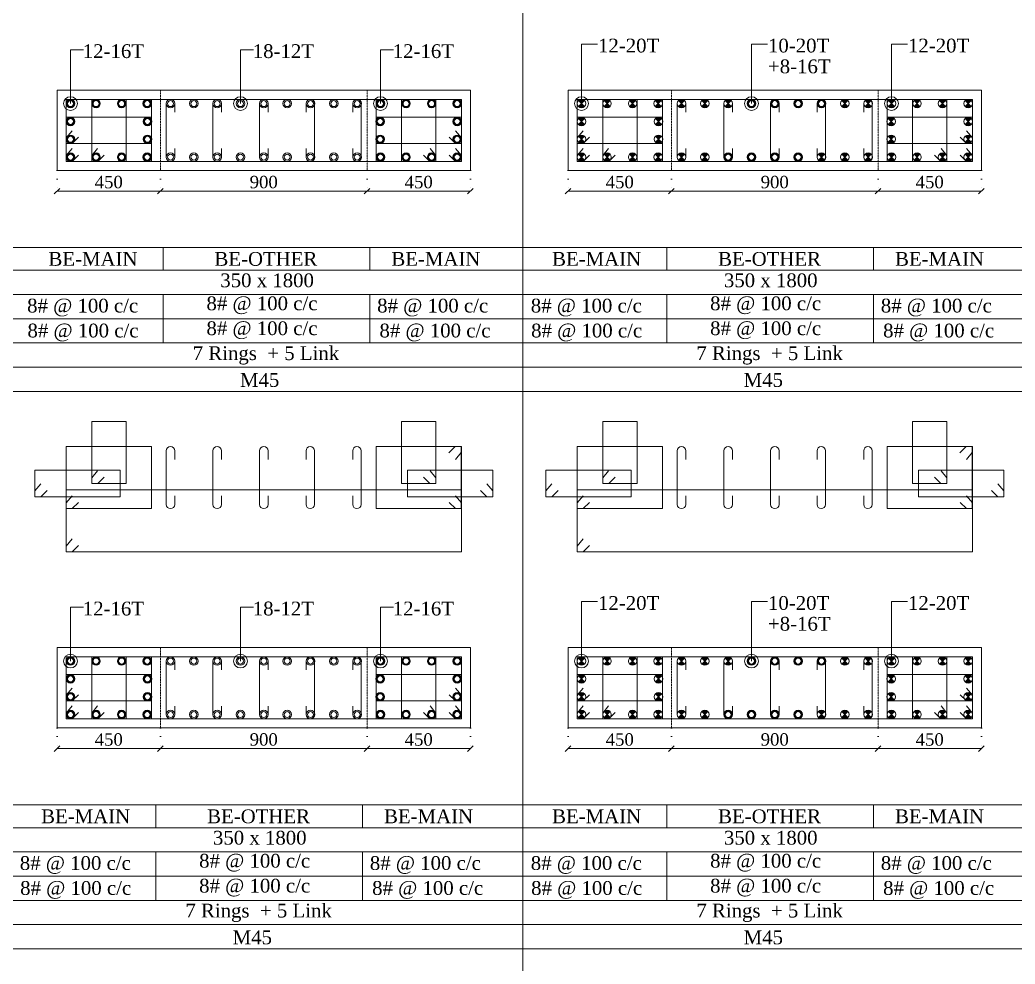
# Model space of a CAD drawing. Header units: millimetres. Extents: x 303 to 27724, y 300 to 68956.
# Drawn here: x 10179 to 14513, y 17900 to 22013 of the extents above; entities that cross this region are included whole.
import ezdxf

# ---------------------------------------------------------------- set-up
doc = ezdxf.new("R2010")
doc.units = ezdxf.units.MM
doc.linetypes.add('( Hidden )', pattern=[0.375, 0.25, -0.125])
doc.linetypes.add('DOT2', pattern=[0.125, 0, -0.125])
doc.layers.get('Defpoints').update_dxf_attribs({"lineweight": 0})
for name, color, linetype, lineweight in [('S-COL. STEEL DIA', 1, 'Continuous', 9), ('S-DIM FOOTING', 7, 'Continuous', 0), ('S-SECTION', 5, 'Continuous', 0), ('S-SECTION MARK', 7, 'Continuous', 0), ('S-SHEET', 7, 'Continuous', 0), ('S-STEEL', 1, 'Continuous', 9), ('S-STEEL-1', 1, 'Continuous', 0), ('S-STEEL-1 C.S.', 106, 'Continuous', 0), ('S-TEXT', 7, 'Continuous', 0)]:
    doc.layers.add(name, color=color, linetype=linetype, lineweight=lineweight)
doc.styles.add('AR', font='ARIALUNI.TTF', dxfattribs={"width": 0.8})
doc.styles.add('S-ROMANS', font='times.ttf')
doc.styles.add('TEXT', font='times.ttf')
doc.dimstyles.new('100', dxfattribs={"dimtxt": 180, "dimasz": 80, "dimexe": 0.18, "dimexo": 0.0625, "dimgap": 1, "dimtad": 1, "dimdec": 0, "dimzin": 0, "dimdsep": 46, "dimtxsty": 'AR', "dimblk": 'DOT', "dimcen": 0.09, "dimse1": 1, "dimse2": 1, "dimclrd": 50, "dimclrt": 256, "dimadec": 0, "dimazin": 0, "dimtfac": 1, "dimtdec": 0, "dimtix": 1, "dimtofl": 0, "dimtmove": 2, "dimatfit": 0, "dimfxl": 1, "dimtolj": 1, "dimtzin": 0, "dimlwd": -1, "dimarcsym": 0})
doc.dimstyles.new('SETU', dxfattribs={"dimtxt": 230, "dimasz": 0.2, "dimexe": 0.1, "dimexo": 0.1, "dimgap": 0.05, "dimtad": 1, "dimdec": 0, "dimzin": 0, "dimdsep": 46, "dimtxsty": 'TEXT', "dimblk": 'OBLIQUE', "dimcen": 0.09, "dimdle": 0.1, "dimclrd": 4, "dimclre": 256, "dimclrt": 256, "dimadec": 1, "dimazin": 0, "dimtfac": 1, "dimtdec": 0, "dimtix": 1, "dimtofl": 0, "dimtmove": 2, "dimatfit": 0, "dimfxl": 1, "dimtolj": 1, "dimtzin": 0, "dimlwd": -1, "dimlwe": -1, "dimarcsym": 1})

# ---------------------------------------------------------------- blocks, each defined once
blk = doc.blocks.new('*U4')
at = {"layer": 'S-COL. STEEL DIA'}
h = blk.add_hatch(color=256, dxfattribs=at)
h.dxf.hatch_style = 1
h.paths.add_polyline_path([(-18.5, 0, 1), (18.5, 0, 1)])
h.paths.add_polyline_path([(13, 0, -1), (-13, 0, -1)], flags=16)
at = {"layer": 'S-COL. STEEL DIA', "lineweight": 5}
for radius in [18.5, 13]:
    blk.add_circle((0, 0), radius, dxfattribs=at)
blk = doc.blocks.new('_Oblique')
at = {"color": 0, "linetype": 'ByBlock', "lineweight": -2}
blk.add_line((-0.5, -0.5), (0.5, 0.5), dxfattribs=at)
blk = doc.blocks.new('*D1716')
at = {"layer": 'Defpoints', "color": 0}
for p in [(10340.5, 18928.8), (10790.5, 18928.8), (10790.5, 18838.9)]:
    blk.add_point(p, dxfattribs=at)
at = {"layer": 'S-DIM FOOTING', "linetype": 'DOT2', "ltscale": 300}
for p, q in [((10340.5, 18928.7), (10340.5, 18838.8)), ((10790.5, 18928.7), (10790.5, 18838.8))]:
    blk.add_line(p, q, dxfattribs=at)
at = {"layer": 'S-DIM FOOTING', "ltscale": 300}
blk.add_line((10340.4, 18838.9), (10790.7, 18838.9), dxfattribs=at)
at = {"layer": 'S-DIM FOOTING', "linetype": 'ByBlock', "xscale": 24, "yscale": 24, "zscale": 24, "rotation": 180}
blk.add_blockref('_Oblique', (10340.5, 18838.9), dxfattribs=at)
at = {"layer": 'S-DIM FOOTING', "linetype": 'ByBlock', "xscale": 24, "yscale": 24, "zscale": 24}
blk.add_blockref('_Oblique', (10790.5, 18838.9), dxfattribs=at)
at = {"layer": 'S-DIM FOOTING', "insert": (10565.5, 18878.4), "char_height": 54, "attachment_point": 5, "style": 'TEXT'}
blk.add_mtext('\\A1;450', dxfattribs=at)
blk = doc.blocks.new('*D1717')
at = {"layer": 'Defpoints', "color": 0}
for p in [(10790.5, 18928.8), (11690.5, 18928.8), (11690.5, 18838.9)]:
    blk.add_point(p, dxfattribs=at)
at = {"layer": 'S-DIM FOOTING', "linetype": 'DOT2', "ltscale": 300}
for p, q in [((10790.5, 18928.7), (10790.5, 18838.8)), ((11690.5, 18928.7), (11690.5, 18838.8))]:
    blk.add_line(p, q, dxfattribs=at)
at = {"layer": 'S-DIM FOOTING', "ltscale": 300}
blk.add_line((10790.4, 18838.9), (11690.7, 18838.9), dxfattribs=at)
at = {"layer": 'S-DIM FOOTING', "linetype": 'ByBlock', "xscale": 24, "yscale": 24, "zscale": 24, "rotation": 180}
blk.add_blockref('_Oblique', (10790.5, 18838.9), dxfattribs=at)
at = {"layer": 'S-DIM FOOTING', "linetype": 'ByBlock', "xscale": 24, "yscale": 24, "zscale": 24}
blk.add_blockref('_Oblique', (11690.5, 18838.9), dxfattribs=at)
at = {"layer": 'S-DIM FOOTING', "insert": (11240.5, 18878.5), "char_height": 54, "attachment_point": 5, "style": 'TEXT'}
blk.add_mtext('\\A1;900', dxfattribs=at)
blk = doc.blocks.new('*D1718')
at = {"layer": 'Defpoints', "color": 0}
for p in [(11690.5, 18928.8), (12140.5, 18928.8), (12140.5, 18838.9)]:
    blk.add_point(p, dxfattribs=at)
at = {"layer": 'S-DIM FOOTING', "linetype": 'DOT2', "ltscale": 300}
for p, q in [((11690.5, 18928.7), (11690.5, 18838.8)), ((12140.5, 18928.7), (12140.5, 18838.8))]:
    blk.add_line(p, q, dxfattribs=at)
at = {"layer": 'S-DIM FOOTING', "ltscale": 300}
blk.add_line((11690.4, 18838.9), (12140.7, 18838.9), dxfattribs=at)
at = {"layer": 'S-DIM FOOTING', "linetype": 'ByBlock', "xscale": 24, "yscale": 24, "zscale": 24, "rotation": 180}
blk.add_blockref('_Oblique', (11690.5, 18838.9), dxfattribs=at)
at = {"layer": 'S-DIM FOOTING', "linetype": 'ByBlock', "xscale": 24, "yscale": 24, "zscale": 24}
blk.add_blockref('_Oblique', (12140.5, 18838.9), dxfattribs=at)
at = {"layer": 'S-DIM FOOTING', "insert": (11915.5, 18878.4), "char_height": 54, "attachment_point": 5, "style": 'TEXT'}
blk.add_mtext('\\A1;450', dxfattribs=at)
blk = doc.blocks.new('*U6')
at = {"layer": 'S-COL. STEEL DIA', "lineweight": 5}
for radius in [18.5, 13, 13]:
    blk.add_circle((0, 0), radius, dxfattribs=at)
blk = doc.blocks.new('_Dot')
at = {"linetype": 'ByBlock', "lineweight": -2}
blk.add_line((-0.5, 0), (-1, 0), dxfattribs=at)
at = {"linetype": 'ByBlock', "const_width": 0.5}
blk.add_lwpolyline([(-0.25, 0, 1), (0.25, 0, 1)], format="xyb", close=True, dxfattribs=at)
blk = doc.blocks.new('*U18')
at = {"layer": 'S-COL. STEEL DIA'}
h = blk.add_hatch(color=256, dxfattribs=at)
h.dxf.hatch_style = 1
h.paths.add_polyline_path([(0, 0), (0, -18.5, 0.198912), (13, -13)])
h.paths.add_polyline_path([(0, 0), (-13, -13, 0.198912), (0, -18.5)])
h.paths.add_polyline_path([(0, 18.5, 0.198912), (-13, 13), (0, 0)])
h.paths.add_polyline_path([(13, 13, 0.198912), (0, 18.5), (0, 0)])
at = {"layer": 'S-COL. STEEL DIA', "lineweight": 5}
for p, q in [((-13, 13), (13, -13)), ((13, 13), (-13, -13))]:
    blk.add_line(p, q, dxfattribs=at)
blk.add_circle((0, 0), 18.5, dxfattribs=at)
blk = doc.blocks.new('*D1744')
at = {"layer": 'Defpoints', "color": 0}
for p in [(12566.1, 18928.8), (13016.1, 18928.8), (13016.1, 18838.9)]:
    blk.add_point(p, dxfattribs=at)
at = {"layer": 'S-DIM FOOTING', "linetype": 'DOT2', "ltscale": 300}
for p, q in [((12566.1, 18928.7), (12566.1, 18838.8)), ((13016.1, 18928.7), (13016.1, 18838.8))]:
    blk.add_line(p, q, dxfattribs=at)
at = {"layer": 'S-DIM FOOTING', "ltscale": 300}
blk.add_line((12566, 18838.9), (13016.2, 18838.9), dxfattribs=at)
at = {"layer": 'S-DIM FOOTING', "linetype": 'ByBlock', "xscale": 24, "yscale": 24, "zscale": 24, "rotation": 180}
blk.add_blockref('_Oblique', (12566.1, 18838.9), dxfattribs=at)
at = {"layer": 'S-DIM FOOTING', "linetype": 'ByBlock', "xscale": 24, "yscale": 24, "zscale": 24}
blk.add_blockref('_Oblique', (13016.1, 18838.9), dxfattribs=at)
at = {"layer": 'S-DIM FOOTING', "insert": (12791.1, 18878.4), "char_height": 54, "attachment_point": 5, "style": 'TEXT'}
blk.add_mtext('\\A1;450', dxfattribs=at)
blk = doc.blocks.new('*D1745')
at = {"layer": 'Defpoints', "color": 0}
for p in [(13016.1, 18928.8), (13916.1, 18928.8), (13916.1, 18838.9)]:
    blk.add_point(p, dxfattribs=at)
at = {"layer": 'S-DIM FOOTING', "linetype": 'DOT2', "ltscale": 300}
for p, q in [((13016.1, 18928.7), (13016.1, 18838.8)), ((13916.1, 18928.7), (13916.1, 18838.8))]:
    blk.add_line(p, q, dxfattribs=at)
at = {"layer": 'S-DIM FOOTING', "ltscale": 300}
blk.add_line((13016, 18838.9), (13916.2, 18838.9), dxfattribs=at)
at = {"layer": 'S-DIM FOOTING', "linetype": 'ByBlock', "xscale": 24, "yscale": 24, "zscale": 24, "rotation": 180}
blk.add_blockref('_Oblique', (13016.1, 18838.9), dxfattribs=at)
at = {"layer": 'S-DIM FOOTING', "linetype": 'ByBlock', "xscale": 24, "yscale": 24, "zscale": 24}
blk.add_blockref('_Oblique', (13916.1, 18838.9), dxfattribs=at)
at = {"layer": 'S-DIM FOOTING', "insert": (13466.1, 18878.5), "char_height": 54, "attachment_point": 5, "style": 'TEXT'}
blk.add_mtext('\\A1;900', dxfattribs=at)
blk = doc.blocks.new('*D1746')
at = {"layer": 'Defpoints', "color": 0}
for p in [(13916.1, 18928.8), (14366.1, 18928.8), (14366.1, 18838.9)]:
    blk.add_point(p, dxfattribs=at)
at = {"layer": 'S-DIM FOOTING', "linetype": 'DOT2', "ltscale": 300}
for p, q in [((13916.1, 18928.7), (13916.1, 18838.8)), ((14366.1, 18928.7), (14366.1, 18838.8))]:
    blk.add_line(p, q, dxfattribs=at)
at = {"layer": 'S-DIM FOOTING', "ltscale": 300}
blk.add_line((13916, 18838.9), (14366.2, 18838.9), dxfattribs=at)
at = {"layer": 'S-DIM FOOTING', "linetype": 'ByBlock', "xscale": 24, "yscale": 24, "zscale": 24, "rotation": 180}
blk.add_blockref('_Oblique', (13916.1, 18838.9), dxfattribs=at)
at = {"layer": 'S-DIM FOOTING', "linetype": 'ByBlock', "xscale": 24, "yscale": 24, "zscale": 24}
blk.add_blockref('_Oblique', (14366.1, 18838.9), dxfattribs=at)
at = {"layer": 'S-DIM FOOTING', "insert": (14141.1, 18878.4), "char_height": 54, "attachment_point": 5, "style": 'TEXT'}
blk.add_mtext('\\A1;450', dxfattribs=at)
blk = doc.blocks.new('*D1800')
at = {"layer": 'Defpoints', "color": 0}
for p in [(10340.5, 21356.8), (10790.5, 21356.8), (10790.5, 21267)]:
    blk.add_point(p, dxfattribs=at)
at = {"layer": 'S-DIM FOOTING', "linetype": 'DOT2', "ltscale": 300}
for p, q in [((10340.5, 21356.7), (10340.5, 21266.9)), ((10790.5, 21356.7), (10790.5, 21266.9))]:
    blk.add_line(p, q, dxfattribs=at)
at = {"layer": 'S-DIM FOOTING', "ltscale": 300}
blk.add_line((10340.4, 21267), (10790.7, 21267), dxfattribs=at)
at = {"layer": 'S-DIM FOOTING', "linetype": 'ByBlock', "xscale": 24, "yscale": 24, "zscale": 24, "rotation": 180}
blk.add_blockref('_Oblique', (10340.5, 21267), dxfattribs=at)
at = {"layer": 'S-DIM FOOTING', "linetype": 'ByBlock', "xscale": 24, "yscale": 24, "zscale": 24}
blk.add_blockref('_Oblique', (10790.5, 21267), dxfattribs=at)
at = {"layer": 'S-DIM FOOTING', "insert": (10565.5, 21306.4), "char_height": 54, "attachment_point": 5, "style": 'TEXT'}
blk.add_mtext('\\A1;450', dxfattribs=at)
blk = doc.blocks.new('*D1801')
at = {"layer": 'Defpoints', "color": 0}
for p in [(10790.5, 21356.8), (11690.5, 21356.8), (11690.5, 21267)]:
    blk.add_point(p, dxfattribs=at)
at = {"layer": 'S-DIM FOOTING', "linetype": 'DOT2', "ltscale": 300}
for p, q in [((10790.5, 21356.7), (10790.5, 21266.9)), ((11690.5, 21356.7), (11690.5, 21266.9))]:
    blk.add_line(p, q, dxfattribs=at)
at = {"layer": 'S-DIM FOOTING', "ltscale": 300}
blk.add_line((10790.4, 21267), (11690.7, 21267), dxfattribs=at)
at = {"layer": 'S-DIM FOOTING', "linetype": 'ByBlock', "xscale": 24, "yscale": 24, "zscale": 24, "rotation": 180}
blk.add_blockref('_Oblique', (10790.5, 21267), dxfattribs=at)
at = {"layer": 'S-DIM FOOTING', "linetype": 'ByBlock', "xscale": 24, "yscale": 24, "zscale": 24}
blk.add_blockref('_Oblique', (11690.5, 21267), dxfattribs=at)
at = {"layer": 'S-DIM FOOTING', "insert": (11240.5, 21306.5), "char_height": 54, "attachment_point": 5, "style": 'TEXT'}
blk.add_mtext('\\A1;900', dxfattribs=at)
blk = doc.blocks.new('*D1802')
at = {"layer": 'Defpoints', "color": 0}
for p in [(11690.5, 21356.8), (12140.5, 21356.8), (12140.5, 21267)]:
    blk.add_point(p, dxfattribs=at)
at = {"layer": 'S-DIM FOOTING', "linetype": 'DOT2', "ltscale": 300}
for p, q in [((11690.5, 21356.7), (11690.5, 21266.9)), ((12140.5, 21356.7), (12140.5, 21266.9))]:
    blk.add_line(p, q, dxfattribs=at)
at = {"layer": 'S-DIM FOOTING', "ltscale": 300}
blk.add_line((11690.4, 21267), (12140.7, 21267), dxfattribs=at)
at = {"layer": 'S-DIM FOOTING', "linetype": 'ByBlock', "xscale": 24, "yscale": 24, "zscale": 24, "rotation": 180}
blk.add_blockref('_Oblique', (11690.5, 21267), dxfattribs=at)
at = {"layer": 'S-DIM FOOTING', "linetype": 'ByBlock', "xscale": 24, "yscale": 24, "zscale": 24}
blk.add_blockref('_Oblique', (12140.5, 21267), dxfattribs=at)
at = {"layer": 'S-DIM FOOTING', "insert": (11915.5, 21306.4), "char_height": 54, "attachment_point": 5, "style": 'TEXT'}
blk.add_mtext('\\A1;450', dxfattribs=at)
blk = doc.blocks.new('*D1803')
at = {"layer": 'Defpoints', "color": 0}
for p in [(12566.1, 21356.8), (13016.1, 21356.8), (13016.1, 21267)]:
    blk.add_point(p, dxfattribs=at)
at = {"layer": 'S-DIM FOOTING', "linetype": 'DOT2', "ltscale": 300}
for p, q in [((12566.1, 21356.7), (12566.1, 21266.9)), ((13016.1, 21356.7), (13016.1, 21266.9))]:
    blk.add_line(p, q, dxfattribs=at)
at = {"layer": 'S-DIM FOOTING', "ltscale": 300}
blk.add_line((12566, 21267), (13016.2, 21267), dxfattribs=at)
at = {"layer": 'S-DIM FOOTING', "linetype": 'ByBlock', "xscale": 24, "yscale": 24, "zscale": 24, "rotation": 180}
blk.add_blockref('_Oblique', (12566.1, 21267), dxfattribs=at)
at = {"layer": 'S-DIM FOOTING', "linetype": 'ByBlock', "xscale": 24, "yscale": 24, "zscale": 24}
blk.add_blockref('_Oblique', (13016.1, 21267), dxfattribs=at)
at = {"layer": 'S-DIM FOOTING', "insert": (12791.1, 21306.4), "char_height": 54, "attachment_point": 5, "style": 'TEXT'}
blk.add_mtext('\\A1;450', dxfattribs=at)
blk = doc.blocks.new('*D1804')
at = {"layer": 'Defpoints', "color": 0}
for p in [(13016.1, 21356.8), (13916.1, 21356.8), (13916.1, 21267)]:
    blk.add_point(p, dxfattribs=at)
at = {"layer": 'S-DIM FOOTING', "linetype": 'DOT2', "ltscale": 300}
for p, q in [((13016.1, 21356.7), (13016.1, 21266.9)), ((13916.1, 21356.7), (13916.1, 21266.9))]:
    blk.add_line(p, q, dxfattribs=at)
at = {"layer": 'S-DIM FOOTING', "ltscale": 300}
blk.add_line((13016, 21267), (13916.2, 21267), dxfattribs=at)
at = {"layer": 'S-DIM FOOTING', "linetype": 'ByBlock', "xscale": 24, "yscale": 24, "zscale": 24, "rotation": 180}
blk.add_blockref('_Oblique', (13016.1, 21267), dxfattribs=at)
at = {"layer": 'S-DIM FOOTING', "linetype": 'ByBlock', "xscale": 24, "yscale": 24, "zscale": 24}
blk.add_blockref('_Oblique', (13916.1, 21267), dxfattribs=at)
at = {"layer": 'S-DIM FOOTING', "insert": (13466.1, 21306.5), "char_height": 54, "attachment_point": 5, "style": 'TEXT'}
blk.add_mtext('\\A1;900', dxfattribs=at)
blk = doc.blocks.new('*D1805')
at = {"layer": 'Defpoints', "color": 0}
for p in [(13916.1, 21356.8), (14366.1, 21356.8), (14366.1, 21267)]:
    blk.add_point(p, dxfattribs=at)
at = {"layer": 'S-DIM FOOTING', "linetype": 'DOT2', "ltscale": 300}
for p, q in [((13916.1, 21356.7), (13916.1, 21266.9)), ((14366.1, 21356.7), (14366.1, 21266.9))]:
    blk.add_line(p, q, dxfattribs=at)
at = {"layer": 'S-DIM FOOTING', "ltscale": 300}
blk.add_line((13916, 21267), (14366.2, 21267), dxfattribs=at)
at = {"layer": 'S-DIM FOOTING', "linetype": 'ByBlock', "xscale": 24, "yscale": 24, "zscale": 24, "rotation": 180}
blk.add_blockref('_Oblique', (13916.1, 21267), dxfattribs=at)
at = {"layer": 'S-DIM FOOTING', "linetype": 'ByBlock', "xscale": 24, "yscale": 24, "zscale": 24}
blk.add_blockref('_Oblique', (14366.1, 21267), dxfattribs=at)
at = {"layer": 'S-DIM FOOTING', "insert": (14141.1, 21306.4), "char_height": 54, "attachment_point": 5, "style": 'TEXT'}
blk.add_mtext('\\A1;450', dxfattribs=at)

msp = doc.modelspace()

# ---------------------------------------------------------------- linework, layer by layer
at = {"layer": 'S-SECTION'}
for points, elevation in [([(12140.5, 21356.8), (12140.5, 21706.8), (10340.5, 21706.8), (10340.5, 21356.8)], 0.1), ([(14366.1, 21356.8), (14366.1, 21706.8), (12566.1, 21706.8), (12566.1, 21356.8)], -1.3), ([(12140.5, 18928.8), (12140.5, 19278.8), (10340.5, 19278.8), (10340.5, 18928.8)], 0.2), ([(14366.1, 18928.8), (14366.1, 19278.8), (12566.1, 19278.8), (12566.1, 18928.8)], -1.3)]:
    msp.add_lwpolyline(points, close=True, dxfattribs=dict(at, elevation=elevation))
at = {"layer": 'S-SHEET'}
for p, q in [((12369.1, 68956, -0.3), (12369.1, 299.8, 0.2)), ((303, 21022, 7.4), (27724.1, 21022, 7.4)), ((10803, 21021.9, -0.5), (10803, 20922.3, -0.5)), ((11703, 21021.9, -0.5), (11703, 20922.3, -0.5)), ((12996.6, 21021.9, -0.7), (12996.6, 20922.3, -0.7)), ((13896.6, 21021.9, -0.7), (13896.6, 20922.3, -0.7)), ((303, 20922.5, -0.4), (27724.1, 20922.5, -0.5)), ((303, 20817.3, -0.4), (27724.1, 20817.3, -0.5)), ((303, 20817.3, -0.4), (27724.1, 20817.3, -0.5)), ((10803, 20817.1, -0.5), (10803, 20605.8, -0.5)), ((11703, 20817.1, -0.5), (11703, 20605.8, -0.5)), ((12996.6, 20817.1, -0.7), (12996.6, 20605.8, -0.7)), ((13896.6, 20817.1, -0.7), (13896.6, 20605.8, -0.7)), ((303, 20711.5, -0.4), (27724.1, 20711.5, -0.5)), ((303, 20606, -0.4), (27724.1, 20606, -0.4)), ((303, 20500.5, -0.4), (27724.1, 20500.5, -0.5)), ((303, 18594, 7.5), (27724.1, 18594, 7.5)), ((10771, 18593.8, -0.5), (10771, 18494.3, -0.5)), ((11671, 18593.8, -0.5), (11671, 18494.3, -0.5)), ((12996.6, 18593.8, -2), (12996.6, 18494.3, -2)), ((13896.6, 18593.8, -2), (13896.6, 18494.3, -2)), ((303, 18494.4, -0.4), (27724.1, 18494.4, -0.4)), ((303, 18389.2, -0.4), (27724.1, 18389.2, -0.4)), ((303, 18389.2, -0.4), (27724.1, 18389.2, -0.4)), ((10771, 18389, -0.5), (10771, 18177.7, -0.5)), ((11671, 18389, -0.5), (11671, 18177.7, -0.5)), ((12996.6, 18389, -2), (12996.6, 18177.7, -2)), ((13896.6, 18389, -2), (13896.6, 18177.7, -2)), ((303, 18283.4, -0.4), (27724.1, 18283.4, -0.4)), ((303, 18177.9, -0.4), (27724.1, 18177.9, -0.4)), ((303, 18072.4, -0.4), (27724.1, 18072.4, -0.4))]:
    msp.add_line(p, q, dxfattribs=at)
at = {"layer": 'S-SHEET', "color": 0}
for p, q in [((303, 20394.9, -0.4), (27724.1, 20394.9, -0.5)), ((303, 17966.9, -0.4), (27724.1, 17966.9, -0.4))]:
    msp.add_line(p, q, dxfattribs=at)
at = {"layer": 'S-STEEL', "color": 1}
for points, elevation in [([(10434.1, 21424.2), (10406.6, 21396.8), (10380.5, 21396.8), (10380.5, 21666.8), (12101.3, 21666.8), (12101.3, 21396.8), (10380.5, 21396.8), (10380.5, 21421.9), (10405.7, 21452.7)], 0.1), ([(12659.6, 21424.2), (12632.1, 21396.8), (12606.1, 21396.8), (12606.1, 21666.8), (14326.9, 21666.8), (14326.9, 21396.8), (12606.1, 21396.8), (12606.1, 21421.9), (12631.3, 21452.7)], -1.3), ([(12047, 20127), (12074.5, 20154.3), (12100.6, 20154.3), (12100.6, 19884.3), (11729.8, 19884.3), (11729.8, 20154.3), (12100.6, 20154.3), (12100.6, 20129.3), (12075.4, 20098.4)], 0.2), ([(14272.6, 20127), (14300.1, 20154.3), (14326.1, 20154.3), (14326.1, 19884.3), (13955.3, 19884.3), (13955.3, 20154.3), (14326.1, 20154.3), (14326.1, 20129.3), (14300.9, 20098.4)], -1.3), ([(10434.1, 19723.5), (10406.6, 19696.2), (10380.5, 19696.2), (10380.5, 19966.2), (12101.3, 19966.2), (12101.3, 19696.2), (10380.5, 19696.2), (10380.5, 19721.2), (10405.7, 19752.1)], 0.2), ([(12659.6, 19723.5), (12632.1, 19696.2), (12606.1, 19696.2), (12606.1, 19966.2), (14326.9, 19966.2), (14326.9, 19696.2), (12606.1, 19696.2), (12606.1, 19721.2), (12631.3, 19752.1)], -1.3), ([(10434.1, 18996.1), (10406.6, 18968.8), (10380.5, 18968.8), (10380.5, 19238.8), (12101.3, 19238.8), (12101.3, 18968.8), (10380.5, 18968.8), (10380.5, 18993.8), (10405.7, 19024.7)], 0.2), ([(12659.6, 18996.1), (12632.1, 18968.8), (12606.1, 18968.8), (12606.1, 19238.8), (14326.9, 19238.8), (14326.9, 18968.8), (12606.1, 18968.8), (12606.1, 18993.8), (12631.3, 19024.7)], -1.3)]:
    msp.add_lwpolyline(points, dxfattribs=dict(at, elevation=elevation))
at = {"layer": 'S-STEEL', "color": 3}
for points, elevation in [([(10852.9, 21610.7), (10852.9, 21648.4, 1), (10816, 21648.4), (10816, 21415.3, 1), (10852.9, 21415.3), (10852.9, 21452.5)], 0.1), ([(11056.2, 21610.7), (11056.2, 21648.4, 1), (11019.3, 21648.4), (11019.3, 21415.3, 1), (11056.2, 21415.3), (11056.2, 21452.5)], 0.1), ([(11259.4, 21610.7), (11259.4, 21648.4, 1), (11222.5, 21648.4), (11222.5, 21415.3, 1), (11259.4, 21415.3), (11259.4, 21452.5)], 0.1), ([(11424.9, 21610.7), (11424.9, 21648.4, -1), (11461.8, 21648.4), (11461.8, 21415.3, -1), (11424.9, 21415.3), (11424.9, 21452.5)], 0.1), ([(11628.1, 21610.7), (11628.1, 21648.4, -1), (11665, 21648.4), (11665, 21415.3, -1), (11628.1, 21415.3), (11628.1, 21452.5)], 0.1), ([(13078.5, 21610.7), (13078.5, 21648.4, 1), (13041.6, 21648.4), (13041.6, 21415.3, 1), (13078.5, 21415.3), (13078.5, 21452.5)], -1.3), ([(13281.7, 21610.7), (13281.7, 21648.4, 1), (13244.8, 21648.4), (13244.8, 21415.3, 1), (13281.7, 21415.3), (13281.7, 21452.5)], -1.3), ([(13484.9, 21610.7), (13484.9, 21648.4, 1), (13448, 21648.4), (13448, 21415.3, 1), (13484.9, 21415.3), (13484.9, 21452.5)], -1.3), ([(13650.5, 21610.7), (13650.5, 21648.4, -1), (13687.4, 21648.4), (13687.4, 21415.3, -1), (13650.5, 21415.3), (13650.5, 21452.5)], -1.3), ([(13853.7, 21610.7), (13853.7, 21648.4, -1), (13890.6, 21648.4), (13890.6, 21415.3, -1), (13853.7, 21415.3), (13853.7, 21452.5)], -1.3), ([(10852.9, 19940.4), (10852.9, 19902.7, -1), (10816, 19902.7), (10816, 20135.8, -1), (10852.9, 20135.8), (10852.9, 20098.5)], 0.2), ([(11056.2, 19940.4), (11056.2, 19902.7, -1), (11019.3, 19902.7), (11019.3, 20135.8, -1), (11056.2, 20135.8), (11056.2, 20098.5)], 0.2), ([(11259.4, 19940.4), (11259.4, 19902.7, -1), (11222.5, 19902.7), (11222.5, 20135.8, -1), (11259.4, 20135.8), (11259.4, 20098.5)], 0.2), ([(11424.9, 19940.4), (11424.9, 19902.7, 1), (11461.8, 19902.7), (11461.8, 20135.8, 1), (11424.9, 20135.8), (11424.9, 20098.5)], 0.2), ([(11628.1, 19940.4), (11628.1, 19902.7, 1), (11665, 19902.7), (11665, 20135.8, 1), (11628.1, 20135.8), (11628.1, 20098.5)], 0.2), ([(13078.5, 19940.4), (13078.5, 19902.7, -1), (13041.6, 19902.7), (13041.6, 20135.8, -1), (13078.5, 20135.8), (13078.5, 20098.5)], -1.3), ([(13281.7, 19940.4), (13281.7, 19902.7, -1), (13244.8, 19902.7), (13244.8, 20135.8, -1), (13281.7, 20135.8), (13281.7, 20098.5)], -1.3), ([(13484.9, 19940.4), (13484.9, 19902.7, -1), (13448, 19902.7), (13448, 20135.8, -1), (13484.9, 20135.8), (13484.9, 20098.5)], -1.3), ([(13650.5, 19940.4), (13650.5, 19902.7, 1), (13687.4, 19902.7), (13687.4, 20135.8, 1), (13650.5, 20135.8), (13650.5, 20098.5)], -1.3), ([(13853.7, 19940.4), (13853.7, 19902.7, 1), (13890.6, 19902.7), (13890.6, 20135.8, 1), (13853.7, 20135.8), (13853.7, 20098.5)], -1.3), ([(10852.9, 19182.6), (10852.9, 19220.3, 1), (10816, 19220.3), (10816, 18987.2, 1), (10852.9, 18987.2), (10852.9, 19024.5)], 0.2), ([(11056.2, 19182.6), (11056.2, 19220.3, 1), (11019.3, 19220.3), (11019.3, 18987.2, 1), (11056.2, 18987.2), (11056.2, 19024.5)], 0.2), ([(11259.4, 19182.6), (11259.4, 19220.3, 1), (11222.5, 19220.3), (11222.5, 18987.2, 1), (11259.4, 18987.2), (11259.4, 19024.5)], 0.2), ([(11424.9, 19182.6), (11424.9, 19220.3, -1), (11461.8, 19220.3), (11461.8, 18987.2, -1), (11424.9, 18987.2), (11424.9, 19024.5)], 0.2), ([(11628.1, 19182.6), (11628.1, 19220.3, -1), (11665, 19220.3), (11665, 18987.2, -1), (11628.1, 18987.2), (11628.1, 19024.5)], 0.2), ([(13078.5, 19182.6), (13078.5, 19220.3, 1), (13041.6, 19220.3), (13041.6, 18987.2, 1), (13078.5, 18987.2), (13078.5, 19024.5)], -1.3), ([(13281.7, 19182.6), (13281.7, 19220.3, 1), (13244.8, 19220.3), (13244.8, 18987.2, 1), (13281.7, 18987.2), (13281.7, 19024.5)], -1.3), ([(13484.9, 19182.6), (13484.9, 19220.3, 1), (13448, 19220.3), (13448, 18987.2, 1), (13484.9, 18987.2), (13484.9, 19024.5)], -1.3), ([(13650.5, 19182.6), (13650.5, 19220.3, -1), (13687.4, 19220.3), (13687.4, 18987.2, -1), (13650.5, 18987.2), (13650.5, 19024.5)], -1.3), ([(13853.7, 19182.6), (13853.7, 19220.3, -1), (13890.6, 19220.3), (13890.6, 18987.2, -1), (13853.7, 18987.2), (13853.7, 19024.5)], -1.3)]:
    msp.add_lwpolyline(points, format="xyb", dxfattribs=dict(at, elevation=elevation))
at = {"layer": 'S-STEEL-1', "color": 6}
for points, elevation in [([(10434.1, 21424.2), (10406.6, 21396.8), (10380.5, 21396.8), (10380.5, 21666.8), (10751.3, 21666.8), (10751.3, 21396.8), (10380.5, 21396.8), (10380.5, 21421.9), (10405.7, 21452.7)], 0.1), ([(12047.8, 21424.2), (12075.3, 21396.8), (12101.3, 21396.8), (12101.3, 21666.8), (11730.5, 21666.8), (11730.5, 21396.8), (12101.3, 21396.8), (12101.3, 21421.9), (12076.2, 21452.7)], 0.1), ([(12659.6, 21424.2), (12632.1, 21396.8), (12606.1, 21396.8), (12606.1, 21666.8), (12976.9, 21666.8), (12976.9, 21396.8), (12606.1, 21396.8), (12606.1, 21421.9), (12631.3, 21452.7)], -1.3), ([(14273.3, 21424.2), (14300.9, 21396.8), (14326.9, 21396.8), (14326.9, 21666.8), (13956.1, 21666.8), (13956.1, 21396.8), (14326.9, 21396.8), (14326.9, 21421.9), (14301.7, 21452.7)], -1.3), ([(10434.1, 19911.6), (10406.6, 19884.3), (10380.5, 19884.3), (10380.5, 20154.3), (10751.3, 20154.3), (10751.3, 19884.3), (10380.5, 19884.3), (10380.5, 19909.3), (10405.7, 19940.2)], 0.2), ([(12047.8, 19911.6), (12075.3, 19884.3), (12101.3, 19884.3), (12101.3, 20154.3), (11730.5, 20154.3), (11730.5, 19884.3), (12101.3, 19884.3), (12101.3, 19909.3), (12076.2, 19940.2)], 0.2), ([(12659.6, 19911.6), (12632.1, 19884.3), (12606.1, 19884.3), (12606.1, 20154.3), (12976.9, 20154.3), (12976.9, 19884.3), (12606.1, 19884.3), (12606.1, 19909.3), (12631.3, 19940.2)], -1.3), ([(14273.3, 19911.6), (14300.9, 19884.3), (14326.9, 19884.3), (14326.9, 20154.3), (13956.1, 20154.3), (13956.1, 19884.3), (14326.9, 19884.3), (14326.9, 19909.3), (14301.7, 19940.2)], -1.3), ([(10434.1, 18996.1), (10406.6, 18968.8), (10380.5, 18968.8), (10380.5, 19238.8), (10751.3, 19238.8), (10751.3, 18968.8), (10380.5, 18968.8), (10380.5, 18993.8), (10405.7, 19024.7)], 0.2), ([(12047.8, 18996.1), (12075.3, 18968.8), (12101.3, 18968.8), (12101.3, 19238.8), (11730.5, 19238.8), (11730.5, 18968.8), (12101.3, 18968.8), (12101.3, 18993.8), (12076.2, 19024.7)], 0.2), ([(12659.6, 18996.1), (12632.1, 18968.8), (12606.1, 18968.8), (12606.1, 19238.8), (12976.9, 19238.8), (12976.9, 18968.8), (12606.1, 18968.8), (12606.1, 18993.8), (12631.3, 19024.7)], -1.3), ([(14273.3, 18996.1), (14300.9, 18968.8), (14326.9, 18968.8), (14326.9, 19238.8), (13956.1, 19238.8), (13956.1, 18968.8), (14326.9, 18968.8), (14326.9, 18993.8), (14301.7, 19024.7)], -1.3)]:
    msp.add_lwpolyline(points, dxfattribs=dict(at, elevation=elevation))
at = {"layer": 'S-STEEL-1', "color": 41}
for points, elevation in [([(10545.4, 21424.2), (10517.9, 21396.8), (10491.8, 21396.8), (10491.8, 21666.8), (10641.2, 21666.8), (10641.2, 21396.8), (10491.8, 21396.8), (10491.8, 21421.9), (10517, 21452.7)], 0.1), ([(11936.5, 21424.2), (11964, 21396.8), (11990.1, 21396.8), (11990, 21666.8), (11840.6, 21666.8), (11840.6, 21396.8), (11990.1, 21396.8), (11990.1, 21421.9), (11964.9, 21452.7)], 0.1), ([(12770.9, 21424.2), (12743.4, 21396.8), (12717.4, 21396.8), (12717.4, 21666.8), (12866.8, 21666.8), (12866.8, 21396.8), (12717.4, 21396.8), (12717.4, 21421.9), (12742.6, 21452.7)], -1.3), ([(14162, 21424.2), (14189.6, 21396.8), (14215.6, 21396.8), (14215.6, 21666.8), (14066.2, 21666.8), (14066.2, 21396.8), (14215.6, 21396.8), (14215.6, 21421.9), (14190.4, 21452.7)], -1.3), ([(10434.1, 21501.9), (10406.6, 21474.5), (10380.5, 21474.5), (10380.5, 21589.6), (10751.3, 21589.6), (10751.3, 21474.5), (10380.5, 21474.5), (10380.5, 21499.6), (10405.7, 21530.4)], 0.1), ([(12047.8, 21501.9), (12075.3, 21474.5), (12101.3, 21474.5), (12101.3, 21589.6), (11730.5, 21589.6), (11730.5, 21474.5), (12101.3, 21474.5), (12101.3, 21499.6), (12076.1, 21530.4)], 0.1), ([(12659.6, 21501.9), (12632.1, 21474.5), (12606.1, 21474.5), (12606.1, 21589.6), (12976.9, 21589.6), (12976.9, 21474.5), (12606.1, 21474.5), (12606.1, 21499.6), (12631.3, 21530.4)], -1.3), ([(14273.3, 21501.9), (14300.9, 21474.5), (14326.9, 21474.5), (14326.9, 21589.6), (13956.1, 21589.6), (13956.1, 21474.5), (14326.9, 21474.5), (14326.9, 21499.6), (14301.7, 21530.4)], -1.3), ([(10545.4, 20021), (10517.9, 19993.7), (10491.8, 19993.7), (10491.8, 20263.7), (10641.2, 20263.7), (10641.2, 19993.7), (10491.8, 19993.7), (10491.8, 20018.7), (10517, 20049.6)], 0.2), ([(11936.5, 20021), (11964, 19993.7), (11990.1, 19993.7), (11990, 20263.7), (11840.6, 20263.7), (11840.6, 19993.7), (11990.1, 19993.7), (11990.1, 20018.7), (11964.9, 20049.6)], 0.2), ([(12770.9, 20021), (12743.4, 19993.7), (12717.4, 19993.7), (12717.4, 20263.7), (12866.8, 20263.7), (12866.8, 19993.7), (12717.4, 19993.7), (12717.4, 20018.7), (12742.6, 20049.6)], -1.3), ([(14162, 20021), (14189.6, 19993.7), (14215.6, 19993.7), (14215.6, 20263.7), (14066.2, 20263.7), (14066.2, 19993.7), (14215.6, 19993.7), (14215.6, 20018.7), (14190.4, 20049.6)], -1.3), ([(10297.7, 19963.7), (10270.2, 19936.4), (10244.1, 19936.4), (10244.1, 20051.4), (10614.9, 20051.4), (10614.9, 19936.4), (10244.1, 19936.4), (10244.1, 19961.4), (10269.3, 19992.3)], 0.2), ([(12184.2, 19963.7), (12211.7, 19936.4), (12237.7, 19936.4), (12237.7, 20051.4), (11866.9, 20051.4), (11866.9, 19936.4), (12237.7, 19936.4), (12237.7, 19961.4), (12212.5, 19992.3)], 0.2), ([(12523.2, 19963.7), (12495.7, 19936.4), (12469.7, 19936.4), (12469.7, 20051.4), (12840.5, 20051.4), (12840.5, 19936.4), (12469.7, 19936.4), (12469.7, 19961.4), (12494.9, 19992.3)], -1.3), ([(14409.7, 19963.7), (14437.3, 19936.4), (14463.3, 19936.4), (14463.3, 20051.4), (14092.5, 20051.4), (14092.5, 19936.4), (14463.3, 19936.4), (14463.3, 19961.4), (14438.1, 19992.3)], -1.3), ([(10545.4, 18996.1), (10517.9, 18968.8), (10491.8, 18968.8), (10491.8, 19238.8), (10641.2, 19238.8), (10641.2, 18968.8), (10491.8, 18968.8), (10491.8, 18993.8), (10517, 19024.7)], 0.2), ([(11936.5, 18996.1), (11964, 18968.8), (11990.1, 18968.8), (11990, 19238.8), (11840.6, 19238.8), (11840.6, 18968.8), (11990.1, 18968.8), (11990.1, 18993.8), (11964.9, 19024.7)], 0.2), ([(12770.9, 18996.1), (12743.4, 18968.8), (12717.4, 18968.8), (12717.4, 19238.8), (12866.8, 19238.8), (12866.8, 18968.8), (12717.4, 18968.8), (12717.4, 18993.8), (12742.6, 19024.7)], -1.3), ([(14162, 18996.1), (14189.6, 18968.8), (14215.6, 18968.8), (14215.6, 19238.8), (14066.2, 19238.8), (14066.2, 18968.8), (14215.6, 18968.8), (14215.6, 18993.8), (14190.4, 19024.7)], -1.3), ([(10434.1, 19073.8), (10406.6, 19046.5), (10380.5, 19046.5), (10380.5, 19161.5), (10751.3, 19161.5), (10751.3, 19046.5), (10380.5, 19046.5), (10380.5, 19071.5), (10405.7, 19102.4)], 0.2), ([(12047.8, 19073.8), (12075.3, 19046.5), (12101.3, 19046.5), (12101.3, 19161.5), (11730.5, 19161.5), (11730.5, 19046.5), (12101.3, 19046.5), (12101.3, 19071.5), (12076.1, 19102.4)], 0.2), ([(12659.6, 19073.8), (12632.1, 19046.5), (12606.1, 19046.5), (12606.1, 19161.5), (12976.9, 19161.5), (12976.9, 19046.5), (12606.1, 19046.5), (12606.1, 19071.5), (12631.3, 19102.4)], -1.3), ([(14273.3, 19073.8), (14300.9, 19046.5), (14326.9, 19046.5), (14326.9, 19161.5), (13956.1, 19161.5), (13956.1, 19046.5), (14326.9, 19046.5), (14326.9, 19071.5), (14301.7, 19102.4)], -1.3)]:
    msp.add_lwpolyline(points, dxfattribs=dict(at, elevation=elevation))
at = {"layer": 'S-STEEL-1 C.S.', "color": 8, "linetype": '( Hidden )'}
for p, q in [((10790.5, 21356.8, 0.1), (10790.5, 21706.8, 0.1)), ((11690.5, 21356.8, 0.1), (11690.5, 21706.8, 0.1)), ((13016.1, 21356.8, -1.3), (13016.1, 21706.8, -1.3)), ((13916.1, 21356.8, -1.3), (13916.1, 21706.8, -1.3)), ((10790.5, 18928.8, 0.2), (10790.5, 19278.8, 0.2)), ((11690.5, 18928.8, 0.2), (11690.5, 19278.8, 0.2)), ((13016.1, 18928.8, -1.3), (13016.1, 19278.8, -1.3)), ((13916.1, 18928.8, -1.3), (13916.1, 19278.8, -1.3))]:
    msp.add_line(p, q, dxfattribs=at)

# ---------------------------------------------------------------- block references
at = {"layer": 'S-COL. STEEL DIA', "xscale": -1, "rotation": 180}
for name, p in [('*U4', (10399, 21648.4, 0.1)), ('*U6', (10834.5, 21648.4, 0.1)), ('*U6', (10936.1, 21648.4, 0.1)), ('*U6', (11037.7, 21648.4, 0.1)), ('*U6', (11139.3, 21648.4, 0.1)), ('*U6', (11240.9, 21648.4, 0.1)), ('*U6', (11342.6, 21648.4, 0.1)), ('*U6', (11444.2, 21648.4, 0.1)), ('*U6', (11545.8, 21648.4, 0.1)), ('*U6', (11647.4, 21648.4, 0.1)), ('*U4', (11749, 21648.4, 0.1)), ('*U4', (11860.3, 21648.4, 0.1)), ('*U4', (11971.6, 21648.4, 0.1)), ('*U18', (12624.5, 21648.4, -1.3)), ('*U18', (13060, 21648.4, -1.3)), ('*U18', (13161.7, 21648.4, -1.3)), ('*U18', (13263.3, 21648.4, -1.3)), ('*U4', (13364.9, 21648.4, -1.3)), ('*U4', (13466.5, 21648.4, -1.3)), ('*U4', (13568.1, 21648.4, -1.3)), ('*U4', (13669.7, 21648.4, -1.3)), ('*U18', (13771.3, 21648.4, -1.3)), ('*U18', (13872.9, 21648.4, -1.3)), ('*U18', (13974.5, 21648.4, -1.3)), ('*U18', (14085.8, 21648.4, -1.3)), ('*U18', (14197.1, 21648.4, -1.3)), ('*U4', (10399, 19220.3, 0.2)), ('*U6', (10834.5, 19220.3, 0.2)), ('*U6', (10936.1, 19220.3, 0.2)), ('*U6', (11037.7, 19220.3, 0.2)), ('*U6', (11139.3, 19220.3, 0.2)), ('*U6', (11240.9, 19220.3, 0.2)), ('*U6', (11342.6, 19220.3, 0.2)), ('*U6', (11444.2, 19220.3, 0.2)), ('*U6', (11545.8, 19220.3, 0.2)), ('*U6', (11647.4, 19220.3, 0.2)), ('*U4', (11749, 19220.3, 0.2)), ('*U4', (11860.3, 19220.3, 0.2)), ('*U4', (11971.6, 19220.3, 0.2)), ('*U18', (12624.5, 19220.3, -1.3)), ('*U18', (13060, 19220.3, -1.3)), ('*U18', (13161.7, 19220.3, -1.3)), ('*U18', (13263.3, 19220.3, -1.3)), ('*U4', (13364.9, 19220.3, -1.3)), ('*U4', (13466.5, 19220.3, -1.3)), ('*U4', (13568.1, 19220.3, -1.3)), ('*U4', (13669.7, 19220.3, -1.3)), ('*U18', (13771.3, 19220.3, -1.3)), ('*U18', (13872.9, 19220.3, -1.3)), ('*U18', (13974.5, 19220.3, -1.3)), ('*U18', (14085.8, 19220.3, -1.3)), ('*U18', (14197.1, 19220.3, -1.3))]:
    msp.add_blockref(name, p, dxfattribs=at)
at = {"layer": 'S-COL. STEEL DIA', "rotation": 180}
for name, p in [('*U4', (10510.3, 21648.4, 0.1)), ('*U4', (10621.6, 21648.4, 0.1)), ('*U4', (10732.9, 21648.4, 0.1)), ('*U4', (12082.9, 21648.4, 0.1)), ('*U18', (12735.8, 21648.4, -1.3)), ('*U18', (12847.1, 21648.4, -1.3)), ('*U18', (12958.4, 21648.4, -1.3)), ('*U18', (14308.4, 21648.4, -1.3)), ('*U4', (10510.3, 19220.3, 0.2)), ('*U4', (10621.6, 19220.3, 0.2)), ('*U4', (10732.9, 19220.3, 0.2)), ('*U4', (12082.9, 19220.3, 0.2)), ('*U18', (12735.8, 19220.3, -1.3)), ('*U18', (12847.1, 19220.3, -1.3)), ('*U18', (12958.4, 19220.3, -1.3)), ('*U18', (14308.4, 19220.3, -1.3))]:
    msp.add_blockref(name, p, dxfattribs=at)
at = {"layer": 'S-COL. STEEL DIA'}
for name, p in [('*U4', (10399, 21570.7, 0.1)), ('*U4', (11747.8, 21570.7, 0.1)), ('*U18', (12624.5, 21570.7, -1.3)), ('*U18', (13973.3, 21570.7, -1.3)), ('*U4', (10399, 21493, 0.1)), ('*U4', (11747.8, 21493, 0.1)), ('*U18', (12624.5, 21493, -1.3)), ('*U18', (13973.3, 21493, -1.3)), ('*U4', (10399, 21415.3, 0.1)), ('*U6', (10834.5, 21415.3, 0.1)), ('*U6', (10936.1, 21415.3, 0.1)), ('*U6', (11037.7, 21415.3, 0.1)), ('*U6', (11139.3, 21415.3, 0.1)), ('*U6', (11240.9, 21415.3, 0.1)), ('*U6', (11342.6, 21415.3, 0.1)), ('*U6', (11444.2, 21415.3, 0.1)), ('*U6', (11545.8, 21415.3, 0.1)), ('*U6', (11647.4, 21415.3, 0.1)), ('*U4', (11749, 21415.3, 0.1)), ('*U4', (11860.3, 21415.3, 0.1)), ('*U4', (11971.6, 21415.3, 0.1)), ('*U18', (12624.5, 21415.3, -1.3)), ('*U18', (13060, 21415.3, -1.3)), ('*U18', (13161.7, 21415.3, -1.3)), ('*U4', (13263.3, 21415.3, -1.3)), ('*U4', (13364.9, 21415.3, -1.3)), ('*U4', (13466.5, 21415.3, -1.3)), ('*U4', (13568.1, 21415.3, -1.3)), ('*U18', (13669.7, 21415.3, -1.3)), ('*U18', (13771.3, 21415.3, -1.3)), ('*U18', (13872.9, 21415.3, -1.3)), ('*U18', (13974.5, 21415.3, -1.3)), ('*U18', (14085.8, 21415.3, -1.3)), ('*U18', (14197.1, 21415.3, -1.3)), ('*U4', (10399, 19142.6, 0.2)), ('*U4', (11747.8, 19142.6, 0.2)), ('*U18', (12624.5, 19142.6, -1.3)), ('*U18', (13973.3, 19142.6, -1.3)), ('*U4', (10399, 19064.9, 0.2)), ('*U4', (11747.8, 19064.9, 0.2)), ('*U18', (12624.5, 19064.9, -1.3)), ('*U18', (13973.3, 19064.9, -1.3)), ('*U4', (10399, 18987.2, 0.2)), ('*U6', (10834.5, 18987.2, 0.2)), ('*U6', (10936.1, 18987.2, 0.2)), ('*U6', (11037.7, 18987.2, 0.2)), ('*U6', (11139.3, 18987.2, 0.2)), ('*U6', (11240.9, 18987.2, 0.2)), ('*U6', (11342.6, 18987.2, 0.2)), ('*U6', (11444.2, 18987.2, 0.2)), ('*U6', (11545.8, 18987.2, 0.2)), ('*U6', (11647.4, 18987.2, 0.2)), ('*U4', (11749, 18987.2, 0.2)), ('*U4', (11860.3, 18987.2, 0.2)), ('*U4', (11971.6, 18987.2, 0.2)), ('*U18', (12624.5, 18987.2, -1.3)), ('*U18', (13060, 18987.2, -1.3)), ('*U18', (13161.7, 18987.2, -1.3)), ('*U4', (13263.3, 18987.2, -1.3)), ('*U4', (13364.9, 18987.2, -1.3)), ('*U4', (13466.5, 18987.2, -1.3)), ('*U4', (13568.1, 18987.2, -1.3)), ('*U18', (13669.7, 18987.2, -1.3)), ('*U18', (13771.3, 18987.2, -1.3)), ('*U18', (13872.9, 18987.2, -1.3)), ('*U18', (13974.5, 18987.2, -1.3)), ('*U18', (14085.8, 18987.2, -1.3)), ('*U18', (14197.1, 18987.2, -1.3))]:
    msp.add_blockref(name, p, dxfattribs=at)
at = {"layer": 'S-COL. STEEL DIA', "xscale": -1}
for name, p in [('*U4', (10734.1, 21570.7, 0.1)), ('*U4', (12082.9, 21570.7, 0.1)), ('*U18', (12959.6, 21570.7, -1.3)), ('*U18', (14308.4, 21570.7, -1.3)), ('*U4', (10734.1, 21493, 0.1)), ('*U4', (12082.9, 21493, 0.1)), ('*U18', (12959.6, 21493, -1.3)), ('*U18', (14308.4, 21493, -1.3)), ('*U4', (10510.3, 21415.3, 0.1)), ('*U4', (10621.6, 21415.3, 0.1)), ('*U4', (10732.9, 21415.3, 0.1)), ('*U4', (12082.9, 21415.3, 0.1)), ('*U18', (12735.8, 21415.3, -1.3)), ('*U18', (12847.1, 21415.3, -1.3)), ('*U18', (12958.4, 21415.3, -1.3)), ('*U18', (14308.4, 21415.3, -1.3)), ('*U4', (10734.1, 19142.6, 0.2)), ('*U4', (12082.9, 19142.6, 0.2)), ('*U18', (12959.6, 19142.6, -1.3)), ('*U18', (14308.4, 19142.6, -1.3)), ('*U4', (10734.1, 19064.9, 0.2)), ('*U4', (12082.9, 19064.9, 0.2)), ('*U18', (12959.6, 19064.9, -1.3)), ('*U18', (14308.4, 19064.9, -1.3)), ('*U4', (10510.3, 18987.2, 0.2)), ('*U4', (10621.6, 18987.2, 0.2)), ('*U4', (10732.9, 18987.2, 0.2)), ('*U4', (12082.9, 18987.2, 0.2)), ('*U18', (12735.8, 18987.2, -1.3)), ('*U18', (12847.1, 18987.2, -1.3)), ('*U18', (12958.4, 18987.2, -1.3)), ('*U18', (14308.4, 18987.2, -1.3))]:
    msp.add_blockref(name, p, dxfattribs=at)

# ---------------------------------------------------------------- texts
at = {"layer": 'S-TEXT', "color": 7, "style": 'TEXT'}
for s, p in [('12-16T', (10452.4, 21847.1, 0.1)), ('18-12T', (11192.7, 21847.1, 0.1)), ('12-16T', (11802.4, 21847.1, 0.1)), ('12-20T', (12696.4, 21871.3, -1.3)), ('10-20T', (13436.7, 21871.3, -1.3)), ('12-20T', (14046.4, 21871.3, -1.3)), ('+8-16T', (13436.7, 21780.7, -1.3)), ('12-16T', (10452.4, 19419.1, 0.2)), ('18-12T', (11192.7, 19419.1, 0.2)), ('12-16T', (11802.4, 19419.1, 0.2)), ('12-20T', (12696.4, 19443.3, -1.3)), ('10-20T', (13436.7, 19443.3, -1.3)), ('12-20T', (14046.4, 19443.3, -1.3)), ('+8-16T', (13436.7, 19352.7, -1.3))]:
    msp.add_text(s, height=60, dxfattribs=at).set_placement(p)
at = {"layer": 'S-TEXT', "style": 'S-ROMANS'}
for s, p in [('BE-MAIN ', (10303, 20942.1, -0.5)), ('BE-OTHER', (11026, 20942.1, -0.5)), ('BE-MAIN ', (11796.5, 20942.1, -0.5)), ('BE-MAIN ', (12496.6, 20942.1, -0.7)), ('BE-OTHER', (13219.6, 20942.1, -0.7)), ('BE-MAIN ', (13990.1, 20942.1, -0.7)), ('350 x 1800', (11051.3, 20848.8, -0.5)), ('350 x 1800', (13244.8, 20848.8, -0.7)), ('8# @ 100 c/c', (10991, 20748.6, -0.5)), ('8# @ 100 c/c', (13184.6, 20748.6, -0.7)), ('8# @ 100 c/c', (10210, 20738.6, -0.5)), ('8# @ 100 c/c', (11734.5, 20738.6, -0.5)), ('8# @ 100 c/c', (12403.6, 20738.6, -0.7)), ('8# @ 100 c/c', (13928.1, 20738.6, -0.7)), ('8# @ 100 c/c', (10211.5, 20630, -0.5)), ('8# @ 100 c/c', (10991, 20640, -0.5)), ('8# @ 100 c/c', (11744.5, 20630, -0.5)), ('8# @ 100 c/c', (12405.1, 20630, -0.7)), ('8# @ 100 c/c', (13184.6, 20640, -0.7)), ('8# @ 100 c/c', (13938.1, 20630, -0.7)), ('7 Rings  + 5 Link', (10931.3, 20531.5, -0.5)), ('7 Rings  + 5 Link', (13124.9, 20531.5, -0.7)), ('M45', (11137.2, 20414.7, -0.5)), ('M45', (13330.7, 20414.7, -0.7)), ('BE-MAIN ', (10271.1, 18514, -0.5)), ('BE-OTHER', (10994.1, 18514, -0.5)), ('BE-MAIN ', (11764.6, 18514, -0.5)), ('BE-MAIN ', (12496.6, 18514, -2)), ('BE-OTHER', (13219.6, 18514, -2)), ('BE-MAIN ', (13990.1, 18514, -2)), ('350 x 1800', (11019.3, 18420.8, -0.5)), ('350 x 1800', (13244.8, 18420.8, -2)), ('8# @ 100 c/c', (10959.1, 18320.5, -0.5)), ('8# @ 100 c/c', (13184.6, 18320.5, -2)), ('8# @ 100 c/c', (10178.1, 18310.5, -0.5)), ('8# @ 100 c/c', (11702.6, 18310.5, -0.5)), ('8# @ 100 c/c', (12403.6, 18310.5, -2)), ('8# @ 100 c/c', (13928.1, 18310.5, -2)), ('8# @ 100 c/c', (10179.6, 18201.9, -0.5)), ('8# @ 100 c/c', (10959.1, 18211.9, -0.5)), ('8# @ 100 c/c', (11712.6, 18201.9, -0.5)), ('8# @ 100 c/c', (12405.1, 18201.9, -2)), ('8# @ 100 c/c', (13184.6, 18211.9, -2)), ('8# @ 100 c/c', (13938.1, 18201.9, -2)), ('7 Rings  + 5 Link', (10899.3, 18103.4, -0.5)), ('7 Rings  + 5 Link', (13124.9, 18103.4, -2)), ('M45', (11105.2, 17986.7, -0.5)), ('M45', (13330.7, 17986.7, -2))]:
    msp.add_text(s, height=60, dxfattribs=at).set_placement(p)

# ---------------------------------------------------------------- dimensions: what is measured, and where the dimension line sits
at = {"layer": 'S-DIM FOOTING', "ltscale": 300}
for base, p1, p2, picture, middle in [((10790.5, 21267, -0.2), (10340.5, 21356.8, 0.1), (10790.5, 21356.8, 0.1), '*D1800', (10565.5, 21306.4, -0.2)), ((11690.5, 21267, -0.2), (10790.5, 21356.8, 0.1), (11690.5, 21356.8, 0.1), '*D1801', (11240.5, 21306.5, -0.2)), ((12140.5, 21267, -0.2), (11690.5, 21356.8, 0.1), (12140.5, 21356.8, 0.1), '*D1802', (11915.5, 21306.4, -0.2)), ((13016.1, 21267, -1.7), (12566.1, 21356.8, -1.3), (13016.1, 21356.8, -1.3), '*D1803', (12791.1, 21306.4, -1.7)), ((13916.1, 21267, -1.7), (13016.1, 21356.8, -1.3), (13916.1, 21356.8, -1.3), '*D1804', (13466.1, 21306.5, -1.7)), ((14366.1, 21267, -1.7), (13916.1, 21356.8, -1.3), (14366.1, 21356.8, -1.3), '*D1805', (14141.1, 21306.4, -1.7)), ((10790.5, 18838.9, -0.1), (10340.5, 18928.8, 0.2), (10790.5, 18928.8, 0.2), '*D1716', (10565.5, 18878.4, -0.1)), ((11690.5, 18838.9, -0.1), (10790.5, 18928.8, 0.2), (11690.5, 18928.8, 0.2), '*D1717', (11240.5, 18878.5, -0.1)), ((12140.5, 18838.9, -0.1), (11690.5, 18928.8, 0.2), (12140.5, 18928.8, 0.2), '*D1718', (11915.5, 18878.4, -0.1)), ((13016.1, 18838.9, -1.6), (12566.1, 18928.8, -1.3), (13016.1, 18928.8, -1.3), '*D1744', (12791.1, 18878.4, -1.6)), ((13916.1, 18838.9, -1.6), (13016.1, 18928.8, -1.3), (13916.1, 18928.8, -1.3), '*D1745', (13466.1, 18878.5, -1.6)), ((14366.1, 18838.9, -1.6), (13916.1, 18928.8, -1.3), (14366.1, 18928.8, -1.3), '*D1746', (14141.1, 18878.4, -1.6))]:
    dim = msp.add_linear_dim(base=base, p1=p1, p2=p2, angle=180, dimstyle='SETU', override={"dimscale": 1.2, "dimtxt": 45, "dimasz": 20, "dimgap": 10, "dimblk1": 'Oblique', "dimblk2": 'Oblique', "dimsah": 1, "dimclrd": 256, "dimarcsym": 1}, dxfattribs=at)
    dim.commit()
    dim.dimension.update_dxf_attribs({"geometry": picture, "text_midpoint": middle})

# ---------------------------------------------------------------- leaders
at = {"layer": 'S-SECTION MARK'}
for points in [[(12624.5, 21648.4, -1.3), (12624.5, 21907.2, -1.3), (12694.8, 21907.2, -1.3)], [(13364.9, 21648.4, -1.3), (13364.9, 21907.2, -1.3), (13435.1, 21907.2, -1.3)], [(13974.5, 21648.4, -1.3), (13974.5, 21907.2, -1.3), (14044.8, 21907.2, -1.3)], [(10399, 21648.4, 0.1), (10399, 21883, 0.1), (10455.4, 21883, 0.1)], [(11139.3, 21648.4, 0.1), (11139.3, 21883, 0.1), (11195.8, 21883, 0.1)], [(11749, 21648.4, 0.1), (11749, 21883, 0.1), (11805.4, 21883, 0.1)], [(12624.5, 19220.3, -1.3), (12624.5, 19479.1, -1.3), (12694.8, 19479.1, -1.3)], [(13364.9, 19220.3, -1.3), (13364.9, 19479.1, -1.3), (13435.1, 19479.1, -1.3)], [(13974.5, 19220.3, -1.3), (13974.5, 19479.1, -1.3), (14044.8, 19479.1, -1.3)], [(10399, 19220.3, 0.2), (10399, 19455, 0.2), (10455.4, 19455, 0.2)], [(11139.3, 19220.3, 0.2), (11139.3, 19455, 0.2), (11195.8, 19455, 0.2)], [(11749, 19220.3, 0.2), (11749, 19455, 0.2), (11805.4, 19455, 0.2)]]:
    msp.add_leader(points, dimstyle='100', override={"dimasz": 60, "dimtad": 0, "dimclrd": 256, "dimldrblk": 'DotBlank', "dimfxl": 50, "dimfxlon": 1, "dimarcsym": 1}, dxfattribs=at)

doc.saveas('drawing.dxf')
